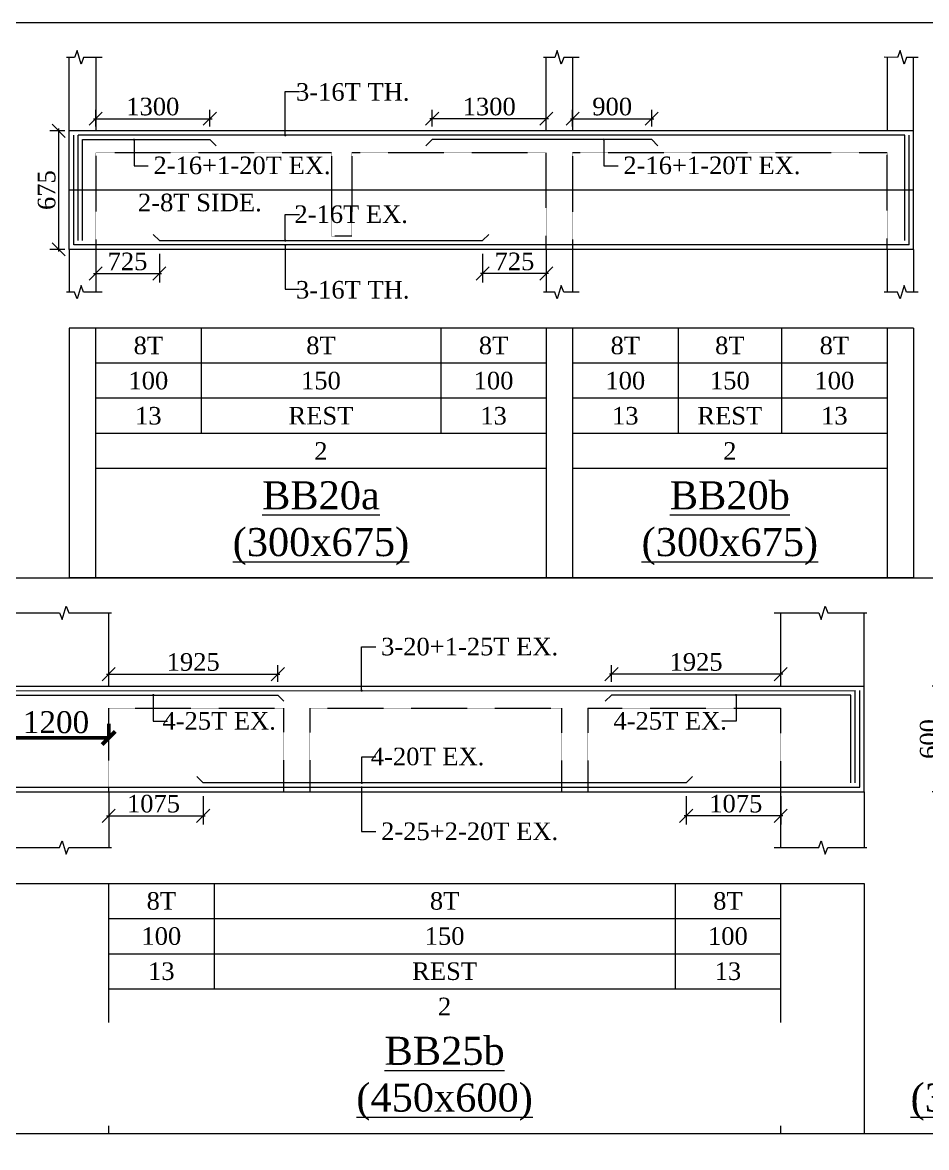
# Model space of a CAD drawing. Header units: inches. Extents: x 11017527 to 11245450, y -2821070 to -2693013.
# Drawn here: x 11135067 to 11145358, y -2706170 to -2693363 of the extents above; entities that cross this region are included whole.
import ezdxf
from ezdxf.enums import TextEntityAlignment as Align

# ---------------------------------------------------------------- set-up
doc = ezdxf.new("R2010")
doc.units = ezdxf.units.IN
doc.header["$LTSCALE"] = 0.5
doc.header["$MEASUREMENT"] = 0
doc.linetypes.add('HIDDEN', pattern=[9.525, 6.35, -3.175])
doc.layers.get('0').update_dxf_attribs({"lineweight": 0})
for name, color, linetype, lineweight in [('ARCHITECTURE   (comments)', 1, 'Continuous', 53), ('S-CUT OUT LINE', 9, 'Continuous', 9), ('S-DIM L.S.', 4, 'Continuous', 9), ('S-L.S.SECTION', 5, 'Continuous', 9), ('S-L.S.SLAB LINE', 8, 'HIDDEN', 5), ('S-L.S.STEEL', 6, 'Continuous', 15), ('S-SECTION MARK', 7, 'Continuous', 0), ('S-SHEET', 251, 'Continuous', 0), ('S-TEXT', 7, 'Continuous', 0), ('S-TEXT L.S. BEAM NO.', 30, 'Continuous', 5), ('S-TEXT. L.S.', 7, 'Continuous', 13)]:
    doc.layers.add(name, color=color, linetype=linetype, lineweight=lineweight)
doc.styles.add('135', font='arial.ttf', dxfattribs={"width": 0.8, "height": 135})
doc.styles.get("Standard").update_dxf_attribs({"font": 'times.ttf'})
doc.styles.add('TEXT', font='times.ttf')
doc.dimstyles.new('75', dxfattribs={"dimtxt": 135, "dimasz": 90, "dimexe": 0.1, "dimexo": 0.03, "dimgap": 0.09, "dimtad": 1, "dimdec": 0, "dimzin": 0, "dimdsep": 46, "dimtxsty": '135', "dimblk": 'ARCHTICK', "dimcen": 0.09, "dimclrd": 256, "dimclre": 256, "dimclrt": 256, "dimadec": 0, "dimazin": 0, "dimtfac": 1, "dimtdec": 0, "dimtofl": 0, "dimtmove": 1, "dimatfit": 3, "dimldrblk": 'DOTSMALL', "dimfxl": 1, "dimtolj": 1, "dimtzin": 0, "dimlwd": -1, "dimlwe": -1, "dimarcsym": 0})
doc.dimstyles.new('DIM FOOTING', dxfattribs={"dimtxt": 250, "dimasz": 150, "dimexe": 0.18, "dimexo": 0.0625, "dimgap": 50, "dimtad": 1, "dimtoh": 1, "dimdec": 0, "dimzin": 0, "dimdsep": 46, "dimtxsty": 'Standard', "dimblk": 'OBLIQUE', "dimcen": 0.09, "dimclrd": 256, "dimclre": 256, "dimclrt": 256, "dimadec": 0, "dimazin": 0, "dimtfac": 1, "dimtdec": 0, "dimtofl": 0, "dimtmove": 0, "dimatfit": 3, "dimfxl": 1, "dimtolj": 1, "dimtzin": 0, "dimlwd": -1, "dimlwe": -1, "dimarcsym": 0})
doc.dimstyles.new('SETU_1', dxfattribs={"dimtxt": 200, "dimasz": 150, "dimexe": 100, "dimexo": 50, "dimgap": 35, "dimtad": 1, "dimdec": 0, "dimzin": 0, "dimdsep": 46, "dimtxsty": 'Standard', "dimblk": 'OBLIQUE', "dimcen": 150, "dimdle": 25, "dimclrd": 4, "dimclre": 7, "dimclrt": 256, "dimadec": 0, "dimazin": 0, "dimtfac": 1, "dimtdec": 0, "dimtofl": 0, "dimtmove": 1, "dimatfit": 3, "dimfxl": 1, "dimtolj": 1, "dimtzin": 0, "dimlwd": -1, "dimlwe": 5, "dimarcsym": 1})

# ---------------------------------------------------------------- blocks, each defined once
blk = doc.blocks.new('_Oblique')
at = {"color": 0, "linetype": 'ByBlock', "lineweight": -2}
blk.add_line((-0.5, -0.5), (0.5, 0.5), dxfattribs=at)
blk = doc.blocks.new('*D561')
at = {"layer": 'S-DIM L.S.', "color": 7, "lineweight": 5, "transparency": 16777216}
for p, q in [((11135550, -2694596), (11135379, -2694596)), ((11135550, -2695946), (11135379, -2695946))]:
    blk.add_line(p, q, dxfattribs=at)
at = {"layer": 'S-DIM L.S.', "color": 6, "transparency": 16777216}
blk.add_line((11135479, -2695971), (11135479, -2694571), dxfattribs=at)
at = {"layer": 'S-DIM L.S.', "color": 6, "transparency": 16777216, "xscale": 150, "yscale": 150, "zscale": 150}
for p, rotation in [((11135479, -2694596), 90), ((11135479, -2695946), 270)]:
    blk.add_blockref('_Oblique', p, dxfattribs=dict(at, rotation=rotation))
at = {"layer": 'S-DIM L.S.', "transparency": 16777216, "insert": (11135342, -2695271), "char_height": 200, "attachment_point": 5, "rotation": 90, "style": 'TEXT'}
blk.add_mtext('\\A1;675', dxfattribs=at)
blk = doc.blocks.new('*D562')
at = {"layer": 'S-DIM L.S.', "color": 7, "lineweight": 5, "transparency": 16777216}
for p, q in [((11141330, -2694546), (11141330, -2694358)), ((11142230, -2694546), (11142230, -2694358))]:
    blk.add_line(p, q, dxfattribs=at)
at = {"layer": 'S-DIM L.S.', "color": 7, "transparency": 16777216}
blk.add_line((11141305, -2694458), (11142255, -2694458), dxfattribs=at)
at = {"layer": 'S-DIM L.S.', "color": 7, "transparency": 16777216, "xscale": 150, "yscale": 150, "zscale": 150, "rotation": 180}
blk.add_blockref('_Oblique', (11141330, -2694458), dxfattribs=at)
at = {"layer": 'S-DIM L.S.', "color": 7, "transparency": 16777216, "xscale": 150, "yscale": 150, "zscale": 150}
blk.add_blockref('_Oblique', (11142230, -2694458), dxfattribs=at)
at = {"layer": 'S-DIM L.S.', "transparency": 16777216, "insert": (11141780, -2694321), "char_height": 200, "attachment_point": 5, "style": 'TEXT'}
blk.add_mtext('\\A1;900', dxfattribs=at)
blk = doc.blocks.new('*D563')
at = {"layer": 'S-DIM L.S.', "color": 7, "lineweight": 5, "transparency": 16777216}
for p, q in [((11135900, -2694546), (11135900, -2694358)), ((11137200, -2694546), (11137200, -2694358))]:
    blk.add_line(p, q, dxfattribs=at)
at = {"layer": 'S-DIM L.S.', "color": 7, "transparency": 16777216}
blk.add_line((11135875, -2694458), (11137225, -2694458), dxfattribs=at)
at = {"layer": 'S-DIM L.S.', "color": 7, "transparency": 16777216, "xscale": 150, "yscale": 150, "zscale": 150, "rotation": 180}
blk.add_blockref('_Oblique', (11135900, -2694458), dxfattribs=at)
at = {"layer": 'S-DIM L.S.', "color": 7, "transparency": 16777216, "xscale": 150, "yscale": 150, "zscale": 150}
blk.add_blockref('_Oblique', (11137200, -2694458), dxfattribs=at)
at = {"layer": 'S-DIM L.S.', "transparency": 16777216, "insert": (11136550, -2694321), "char_height": 200, "attachment_point": 5, "style": 'TEXT'}
blk.add_mtext('\\A1;1300', dxfattribs=at)
blk = doc.blocks.new('*D564')
at = {"layer": 'S-DIM L.S.', "color": 7, "lineweight": 5, "transparency": 16777216}
for p, q in [((11135900, -2695996), (11135900, -2696321)), ((11136625, -2695996), (11136625, -2696321))]:
    blk.add_line(p, q, dxfattribs=at)
at = {"layer": 'S-DIM L.S.', "color": 7, "transparency": 16777216}
blk.add_line((11135875, -2696221), (11136650, -2696221), dxfattribs=at)
at = {"layer": 'S-DIM L.S.', "color": 7, "transparency": 16777216, "xscale": 150, "yscale": 150, "zscale": 150, "rotation": 180}
blk.add_blockref('_Oblique', (11135900, -2696221), dxfattribs=at)
at = {"layer": 'S-DIM L.S.', "color": 7, "transparency": 16777216, "xscale": 150, "yscale": 150, "zscale": 150}
blk.add_blockref('_Oblique', (11136625, -2696221), dxfattribs=at)
at = {"layer": 'S-DIM L.S.', "transparency": 16777216, "insert": (11136262, -2696084), "char_height": 200, "attachment_point": 5, "style": 'TEXT'}
blk.add_mtext('\\A1;725', dxfattribs=at)
blk = doc.blocks.new('*D565')
at = {"layer": 'S-DIM L.S.', "color": 7, "lineweight": 5, "transparency": 16777216}
for p, q in [((11139730, -2694546), (11139730, -2694358)), ((11141030, -2694546), (11141030, -2694358))]:
    blk.add_line(p, q, dxfattribs=at)
at = {"layer": 'S-DIM L.S.', "color": 7, "transparency": 16777216}
blk.add_line((11141055, -2694458), (11139705, -2694458), dxfattribs=at)
at = {"layer": 'S-DIM L.S.', "color": 7, "transparency": 16777216, "xscale": 150, "yscale": 150, "zscale": 150, "rotation": 180}
blk.add_blockref('_Oblique', (11139730, -2694458), dxfattribs=at)
at = {"layer": 'S-DIM L.S.', "color": 7, "transparency": 16777216, "xscale": 150, "yscale": 150, "zscale": 150}
blk.add_blockref('_Oblique', (11141030, -2694458), dxfattribs=at)
at = {"layer": 'S-DIM L.S.', "transparency": 16777216, "insert": (11140380, -2694321), "char_height": 200, "attachment_point": 5, "style": 'TEXT'}
blk.add_mtext('\\A1;1300', dxfattribs=at)
blk = doc.blocks.new('*D566')
at = {"layer": 'S-DIM L.S.', "color": 7, "lineweight": 5, "transparency": 16777216}
for p, q in [((11140305, -2695996), (11140305, -2696321)), ((11141030, -2695996), (11141030, -2696321))]:
    blk.add_line(p, q, dxfattribs=at)
at = {"layer": 'S-DIM L.S.', "color": 7, "transparency": 16777216}
blk.add_line((11141055, -2696221), (11140280, -2696221), dxfattribs=at)
at = {"layer": 'S-DIM L.S.', "color": 7, "transparency": 16777216, "xscale": 150, "yscale": 150, "zscale": 150, "rotation": 180}
blk.add_blockref('_Oblique', (11140305, -2696221), dxfattribs=at)
at = {"layer": 'S-DIM L.S.', "color": 7, "transparency": 16777216, "xscale": 150, "yscale": 150, "zscale": 150}
blk.add_blockref('_Oblique', (11141030, -2696221), dxfattribs=at)
at = {"layer": 'S-DIM L.S.', "transparency": 16777216, "insert": (11140667, -2696084), "char_height": 200, "attachment_point": 5, "style": 'TEXT'}
blk.add_mtext('\\A1;725', dxfattribs=at)
blk = doc.blocks.new('_ArchTick')
at = {"color": 0, "linetype": 'ByBlock', "const_width": 0.15}
blk.add_lwpolyline([(-0.5, -0.5), (0.5, 0.5)], dxfattribs=at)
blk = doc.blocks.new('*D585')
at = {"layer": 'S-DIM L.S.', "color": 7, "lineweight": 5, "transparency": 16777216}
for p, q in [((11141773, -2700870), (11141773, -2700681)), ((11143698, -2700870), (11143698, -2700681))]:
    blk.add_line(p, q, dxfattribs=at)
at = {"layer": 'S-DIM L.S.', "color": 7, "transparency": 16777216}
blk.add_line((11143723, -2700781), (11141748, -2700781), dxfattribs=at)
at = {"layer": 'S-DIM L.S.', "color": 7, "transparency": 16777216, "xscale": 150, "yscale": 150, "zscale": 150, "rotation": 180}
blk.add_blockref('_Oblique', (11141773, -2700781), dxfattribs=at)
at = {"layer": 'S-DIM L.S.', "color": 7, "transparency": 16777216, "xscale": 150, "yscale": 150, "zscale": 150}
blk.add_blockref('_Oblique', (11143698, -2700781), dxfattribs=at)
at = {"layer": 'S-DIM L.S.', "transparency": 16777216, "insert": (11142735, -2700644), "char_height": 200, "attachment_point": 5, "style": 'TEXT'}
blk.add_mtext('\\A1;1925', dxfattribs=at)
blk = doc.blocks.new('*D586')
at = {"layer": 'S-DIM L.S.', "color": 7, "lineweight": 5, "transparency": 16777216}
for p, q in [((11142623, -2702170), (11142623, -2702494)), ((11143698, -2702170), (11143698, -2702494))]:
    blk.add_line(p, q, dxfattribs=at)
at = {"layer": 'S-DIM L.S.', "color": 7, "transparency": 16777216}
blk.add_line((11143723, -2702394), (11142598, -2702394), dxfattribs=at)
at = {"layer": 'S-DIM L.S.', "color": 7, "transparency": 16777216, "xscale": 150, "yscale": 150, "zscale": 150, "rotation": 180}
blk.add_blockref('_Oblique', (11142623, -2702394), dxfattribs=at)
at = {"layer": 'S-DIM L.S.', "color": 7, "transparency": 16777216, "xscale": 150, "yscale": 150, "zscale": 150}
blk.add_blockref('_Oblique', (11143698, -2702394), dxfattribs=at)
at = {"layer": 'S-DIM L.S.', "transparency": 16777216, "insert": (11143187, -2702257), "char_height": 200, "attachment_point": 5, "style": 'TEXT'}
blk.add_mtext('\\A1;1075', dxfattribs=at)
blk = doc.blocks.new('*D587')
at = {"layer": 'S-DIM L.S.', "color": 7, "lineweight": 5, "transparency": 16777216}
for p, q in [((11136048, -2700870), (11136048, -2700681)), ((11137973, -2700870), (11137973, -2700681))]:
    blk.add_line(p, q, dxfattribs=at)
at = {"layer": 'S-DIM L.S.', "color": 7, "transparency": 16777216}
blk.add_line((11136023, -2700781), (11137998, -2700781), dxfattribs=at)
at = {"layer": 'S-DIM L.S.', "color": 7, "transparency": 16777216, "xscale": 150, "yscale": 150, "zscale": 150, "rotation": 180}
blk.add_blockref('_Oblique', (11136048, -2700781), dxfattribs=at)
at = {"layer": 'S-DIM L.S.', "color": 7, "transparency": 16777216, "xscale": 150, "yscale": 150, "zscale": 150}
blk.add_blockref('_Oblique', (11137973, -2700781), dxfattribs=at)
at = {"layer": 'S-DIM L.S.', "transparency": 16777216, "insert": (11137010, -2700644), "char_height": 200, "attachment_point": 5, "style": 'TEXT'}
blk.add_mtext('\\A1;1925', dxfattribs=at)
blk = doc.blocks.new('*D588')
at = {"layer": 'S-DIM L.S.', "color": 7, "lineweight": 5, "transparency": 16777216}
for p, q in [((11136048, -2702170), (11136048, -2702494)), ((11137123, -2702170), (11137123, -2702494))]:
    blk.add_line(p, q, dxfattribs=at)
at = {"layer": 'S-DIM L.S.', "color": 7, "transparency": 16777216}
blk.add_line((11136023, -2702394), (11137148, -2702394), dxfattribs=at)
at = {"layer": 'S-DIM L.S.', "color": 7, "transparency": 16777216, "xscale": 150, "yscale": 150, "zscale": 150, "rotation": 180}
blk.add_blockref('_Oblique', (11136048, -2702394), dxfattribs=at)
at = {"layer": 'S-DIM L.S.', "color": 7, "transparency": 16777216, "xscale": 150, "yscale": 150, "zscale": 150}
blk.add_blockref('_Oblique', (11137123, -2702394), dxfattribs=at)
at = {"layer": 'S-DIM L.S.', "transparency": 16777216, "insert": (11136558, -2702257), "char_height": 200, "attachment_point": 5, "style": 'TEXT'}
blk.add_mtext('\\A1;1075', dxfattribs=at)
blk = doc.blocks.new('*D589')
at = {"layer": 'S-DIM L.S.', "color": 7, "lineweight": 5, "transparency": 16777216}
for p, q in [((11145592, -2700920), (11145422, -2700920)), ((11145592, -2702120), (11145422, -2702120))]:
    blk.add_line(p, q, dxfattribs=at)
at = {"layer": 'S-DIM L.S.', "color": 6, "transparency": 16777216}
blk.add_line((11145522, -2702145), (11145522, -2700895), dxfattribs=at)
at = {"layer": 'S-DIM L.S.', "color": 6, "transparency": 16777216, "xscale": 150, "yscale": 150, "zscale": 150}
for p, rotation in [((11145522, -2700920), 90), ((11145522, -2702120), 270)]:
    blk.add_blockref('_Oblique', p, dxfattribs=dict(at, rotation=rotation))
at = {"layer": 'S-DIM L.S.', "transparency": 16777216, "insert": (11145385, -2701520), "char_height": 200, "attachment_point": 5, "rotation": 90, "style": 'TEXT'}
blk.add_mtext('\\A1;600', dxfattribs=at)
blk = doc.blocks.new('*D685')
at = {"layer": 'ARCHITECTURE   (comments)', "transparency": 16777216}
for p, q in [((11134848, -2701349), (11134848, -2701508)), ((11136048, -2701349), (11136048, -2701508)), ((11134848, -2701508), (11136048, -2701508))]:
    blk.add_line(p, q, dxfattribs=at)
at = {"layer": 'ARCHITECTURE   (comments)', "transparency": 16777216, "xscale": 150, "yscale": 150, "zscale": 150, "rotation": 180}
blk.add_blockref('_Oblique', (11134848, -2701508), dxfattribs=at)
at = {"layer": 'ARCHITECTURE   (comments)', "transparency": 16777216, "xscale": 150, "yscale": 150, "zscale": 150}
blk.add_blockref('_Oblique', (11136048, -2701508), dxfattribs=at)
at = {"layer": 'ARCHITECTURE   (comments)', "transparency": 16777216, "insert": (11135448, -2701330), "char_height": 250, "attachment_point": 5}
blk.add_mtext('\\A1;1200', dxfattribs=at)

msp = doc.modelspace()

# ---------------------------------------------------------------- linework, layer by layer
at = {"layer": 'S-CUT OUT LINE'}
for points, elevation in [([(11135974.825, -2693759.506), (11135762.589, -2693759.506), (11135734.619, -2693836.354), (11135687.942, -2693682.658), (11135659.972, -2693759.506), (11135567.305, -2693759.506)], 0.029), ([(11141404.825, -2693759.513), (11141228.19, -2693759.513), (11141200.219, -2693836.361), (11141153.543, -2693682.666), (11141125.572, -2693759.513), (11140997.305, -2693759.513)], 0.006), ([(11145265.157, -2693759.506), (11145131.692, -2693759.506), (11145103.722, -2693836.354), (11145057.045, -2693682.658), (11145029.075, -2693759.506), (11144877.301, -2693759.396)], 0.029), ([(11135974.825, -2696432.275), (11135762.589, -2696432.275), (11135734.619, -2696355.428), (11135687.942, -2696509.123), (11135659.972, -2696432.275), (11135567.305, -2696432.275)], 0.029), ([(11141404.825, -2696432.283), (11141228.19, -2696432.283), (11141200.219, -2696355.435), (11141153.543, -2696509.13), (11141125.572, -2696432.283), (11140997.305, -2696432.283)], 0.006), ([(11145265.157, -2696432.275), (11145131.692, -2696432.275), (11145103.722, -2696355.428), (11145057.045, -2696509.123), (11145029.075, -2696432.275), (11144877.301, -2696432.166)], 0.029), ([(11134772.705, -2700083.164), (11135489.713, -2700083.164), (11135517.683, -2700160.012), (11135564.36, -2700006.316), (11135592.331, -2700083.164), (11136080.224, -2700083.164)], 0.011), ([(11143622.705, -2700083.168), (11144131.493, -2700083.168), (11144159.463, -2700160.016), (11144206.14, -2700006.321), (11144234.111, -2700083.168), (11144680.224, -2700083.159)], 0.011), ([(11134772.705, -2702755.933), (11135489.713, -2702755.933), (11135517.683, -2702679.085), (11135564.36, -2702832.781), (11135592.331, -2702755.933), (11136080.224, -2702755.933)], 0.011), ([(11143622.705, -2702755.938), (11144131.493, -2702755.938), (11144159.463, -2702679.09), (11144206.14, -2702832.785), (11144234.111, -2702755.938), (11144680.224, -2702755.929)], 0.011)]:
    msp.add_lwpolyline(points, dxfattribs=dict(at, elevation=elevation))
at = {"layer": 'S-L.S.SECTION', "color": 1}
for p, q in [((11135599.825, -2694595.891, 0.026), (11135599.825, -2693759.506, 0.026)), ((11135899.825, -2693759.506, 0.043), (11135899.825, -2694595.891, 0.043)), ((11141029.825, -2694595.898, 0.026), (11141029.825, -2693759.513, 0.026)), ((11141329.825, -2693759.513, 0.016), (11141329.825, -2694595.898, 0.016)), ((11144909.825, -2693759.396, 0.026), (11144909.825, -2694595.781, 0.026)), ((11145209.825, -2694595.891, 0.026), (11145209.825, -2693759.506, 0.026)), ((11135599.825, -2695945.883, 0.076), (11135599.825, -2696432.275, 0.026)), ((11135899.825, -2695945.883, 0.094), (11135899.825, -2696432.275, 0.043)), ((11141029.825, -2695945.891, 0.076), (11141029.825, -2696432.283, 0.026)), ((11141329.825, -2695945.891, 0.066), (11141329.825, -2696432.283, 0.016)), ((11144909.825, -2695945.774, 0.076), (11144909.825, -2696432.166, 0.026)), ((11145209.825, -2695945.883, 0.076), (11145209.825, -2696432.275, 0.026)), ((11136047.705, -2700919.549, 0.006), (11136047.705, -2700083.164, 0.006)), ((11143697.705, -2700083.168, 0.025), (11143697.705, -2700919.553, 0.025)), ((11144647.705, -2700919.544, 0.02), (11144647.705, -2700083.159, 0.02)), ((11136047.705, -2702119.549, 0.006), (11136047.705, -2702755.933, 0.006)), ((11143697.705, -2702119.553, 0.025), (11143697.705, -2702755.938, 0.025)), ((11144647.705, -2702119.544, 0.02), (11144647.705, -2702755.929, 0.02))]:
    msp.add_line(p, q, dxfattribs=at)
at = {"layer": 'S-L.S.SECTION', "color": 5}
for p, q in [((11145209.825, -2694595.891, 0.01), (11135599.825, -2694595.891, 0.029)), ((11135599.825, -2695945.883, 0.059), (11135599.825, -2694595.891, 0.009)), ((11145209.825, -2695945.883, 0.076), (11145209.825, -2694595.891, 0.026)), ((11145209.825, -2695945.883, 0.061), (11135599.825, -2695945.883, 0.079)), ((11131377.705, -2700919.651, 0.004), (11144647.705, -2700919.544, 0.023)), ((11144647.705, -2702119.544, 0.003), (11144647.705, -2700919.544, 0.003)), ((11131377.705, -2702119.651, 0.004), (11144647.705, -2702119.544, 0.023))]:
    msp.add_line(p, q, dxfattribs=at)
at = {"layer": 'S-L.S.SLAB LINE', "linetype": 'HIDDEN', "ltscale": 0.8}
for p, q in [((11138584.825, -2694845.901, 0.029), (11135899.825, -2694845.905, 0.042)), ((11135899.825, -2694845.905, 0.035), (11135899.825, -2695945.883, 0.076)), ((11138584.825, -2694845.901, 0.026), (11138584.825, -2695795.891, 0.026)), ((11141029.825, -2694845.897, 0.017), (11138814.825, -2694845.901, 0.027)), ((11138814.825, -2694845.901, 0.026), (11138814.825, -2695795.891, 0.026)), ((11141029.825, -2695945.891, 0.076), (11141029.825, -2694845.897, 0.035)), ((11144909.82, -2694845.892, -0.002), (11141329.825, -2694845.897, 0.015)), ((11141329.825, -2694845.897, 0.008), (11141329.825, -2695945.891, 0.049)), ((11144909.82, -2695945.774, 0.076), (11144909.82, -2694845.892, 0.035)), ((11138814.825, -2695795.891, 0.023), (11138584.825, -2695795.891, 0.023)), ((11136047.705, -2701169.619, 0.007), (11138036.371, -2701169.605, 0.014)), ((11136047.705, -2702119.549, 0.006), (11136047.705, -2701169.619, 0.006)), ((11138036.371, -2701169.605, 0.02), (11138036.371, -2702119.597, 0.02)), ((11138336.371, -2701169.603, 0.015), (11141203.038, -2701169.583, 0.025)), ((11138336.371, -2701169.603, 0.02), (11138336.371, -2702119.595, 0.02)), ((11141203.038, -2701169.583, 0.02), (11141203.038, -2702119.572, 0.02)), ((11141503.038, -2701169.581, 0.026), (11143697.705, -2701169.565, 0.034)), ((11141503.038, -2701169.581, 0.02), (11141503.038, -2702119.569, 0.02)), ((11143697.705, -2701169.565, 0.008), (11143697.705, -2702119.553, 0.008))]:
    msp.add_line(p, q, dxfattribs=at)
at = {"layer": 'S-L.S.STEEL', "color": 1}
for p, q in [((11135649.825, -2695895.883, 0.059), (11135649.825, -2694645.891, 0.009)), ((11145109.825, -2694645.891, 0.01), (11135699.825, -2694645.891, 0.029)), ((11135699.825, -2695845.883, 0.059), (11135699.825, -2694645.891, 0.009)), ((11145109.825, -2695845.883, 0.076), (11145109.825, -2694645.891, 0.026)), ((11145159.825, -2695895.883, 0.076), (11145159.825, -2694645.891, 0.026)), ((11145209.825, -2695270.891, 0.01), (11135599.825, -2695270.891, 0.029)), ((11145159.825, -2695895.883, 0.061), (11135649.825, -2695895.883, 0.079)), ((11131477.705, -2700969.651, 0.004), (11144547.705, -2700969.544, 0.023)), ((11144547.705, -2702019.544, 0.003), (11144547.705, -2700969.544, 0.003)), ((11144597.705, -2702069.544, 0.003), (11144597.705, -2700969.544, 0.003)), ((11131427.705, -2702069.651, 0.004), (11144597.705, -2702069.544, 0.023))]:
    msp.add_line(p, q, dxfattribs=at)
at = {"layer": 'S-L.S.STEEL'}
for p, q in [((11135749.825, -2694695.891, 0.083), (11137199.825, -2694695.891, -0.024)), ((11135749.825, -2695845.883, 0.059), (11135749.825, -2694695.891, 0.009)), ((11137199.825, -2694695.891, 0.026), (11137270.833, -2694766.899, 0.026)), ((11139729.817, -2694695.898, 0.026), (11139658.816, -2694766.899, 0.026)), ((11142229.825, -2694695.898, 0.015), (11139729.817, -2694695.898, -0.029)), ((11142229.825, -2694695.898, 0.028), (11142300.833, -2694766.907, 0.028)), ((11136624.825, -2695845.884, 0.076), (11136553.816, -2695774.875, 0.076)), ((11140304.818, -2695845.89, 0.076), (11140375.833, -2695774.875, 0.076)), ((11136624.825, -2695845.884, 0.056), (11140304.818, -2695845.89, 0.075)), ((11134047.705, -2701019.549, 0.02), (11137972.7, -2701019.549, -0.07)), ((11137972.7, -2701019.549, 0.008), (11138043.713, -2701090.562, 0.008)), ((11141772.705, -2701019.553, 0.008), (11141701.696, -2701090.562, 0.008)), ((11144497.705, -2701019.544, 0.077), (11141772.705, -2701019.553, -0.042)), ((11144497.705, -2702019.544, 0.003), (11144497.705, -2701019.544, 0.003)), ((11137122.701, -2702019.549, 0.029), (11137051.696, -2701948.544, 0.029)), ((11142622.705, -2702019.553, 0.029), (11142693.713, -2701948.544, 0.029)), ((11142622.705, -2702019.553, 0.008), (11137122.701, -2702019.549, 0.007))]:
    msp.add_line(p, q, dxfattribs=at)
at = {"layer": 'S-SHEET'}
for p, q in [((11145209.271, -2696840.891, 0.009), (11135599.271, -2696840.891, 0.029)), ((11135599.271, -2696840.891, 0.009), (11135599.271, -2699686.678, 0.009)), ((11135599.271, -2696840.891, 0.021), (11135599.271, -2699686.678, 0.021)), ((11135899.271, -2696840.891, 0.009), (11135899.271, -2699686.678, 0.009)), ((11137099.271, -2696840.829, 0.009), (11137099.271, -2698040.844, 0.009)), ((11139829.271, -2696840.829, 0.009), (11139829.271, -2698040.844, 0.009)), ((11141029.271, -2696840.898, 0.009), (11141029.271, -2699686.685, 0.009)), ((11141329.271, -2696840.898, 0.003), (11141329.271, -2699686.685, 0.003)), ((11142529.271, -2696840.829, 0.009), (11142529.271, -2698040.844, 0.009)), ((11143709.271, -2696840.712, 0.009), (11143709.271, -2698040.727, 0.009)), ((11144909.271, -2696840.781, 0.009), (11144909.271, -2699686.568, 0.009)), ((11145209.271, -2696840.891, 0.009), (11145209.271, -2699686.678, 0.009)), ((11141029.271, -2697240.898, 0.026), (11135899.271, -2697240.891, 0.019)), ((11144909.271, -2697240.781, 0.026), (11141329.271, -2697240.898, 0.015)), ((11141029.271, -2697640.898, 0.026), (11135899.271, -2697640.891, 0.019)), ((11144909.271, -2697640.781, 0.026), (11141329.271, -2697640.898, 0.015)), ((11141029.271, -2698040.898, 0.026), (11135899.271, -2698040.891, 0.019)), ((11144909.271, -2698040.781, 0.026), (11141329.271, -2698040.898, 0.015)), ((11141029.271, -2698440.898, 0.026), (11135899.271, -2698440.891, 0.019)), ((11144909.271, -2698440.781, 0.026), (11141329.271, -2698440.898, 0.015)), ((11122595.882, -2699686.678, 0.001), (11180275.872, -2699686.678, 0.001)), ((11145209.271, -2699686.678, 0.009), (11135599.271, -2699686.678, 0.029)), ((11131377.151, -2703164.651, 0.003), (11144647.151, -2703164.544, 0.023)), ((11136047.151, -2703164.549, -0.011), (11136047.151, -2706010.336, -0.011)), ((11137247.151, -2703164.547, 0.021), (11137247.151, -2704364.562, 0.021)), ((11142497.151, -2703164.653, -0.017), (11142497.151, -2704364.668, -0.017)), ((11143697.151, -2703164.553, -0.009), (11143697.151, -2706010.34, -0.009)), ((11144647.151, -2703164.544, 0.003), (11144647.151, -2706010.331, 0.003)), ((11144647.151, -2703164.544, 0.015), (11144647.151, -2706010.331, 0.015)), ((11136047.151, -2703564.549, 0.006), (11143697.151, -2703564.553, 0.002)), ((11136047.151, -2703964.549, 0.006), (11143697.151, -2703964.553, 0.002)), ((11136047.151, -2704364.549, 0.006), (11143697.151, -2704364.553, 0.002)), ((11136047.151, -2704764.549, 0.006), (11143697.151, -2704764.553, 0.002)), ((11122595.882, -2706010.44, -0.001), (11180275.872, -2706010.44, -0.001)), ((11131377.151, -2706010.438, 0.003), (11144647.151, -2706010.331, 0.023))]:
    msp.add_line(p, q, dxfattribs=at)
msp.add_lwpolyline([(11180275.872, -2740705.393), (11122595.882, -2740705.393), (11122595.882, -2693362.917), (11180275.872, -2693362.917)], close=True, dxfattribs=at)

# ---------------------------------------------------------------- texts
at = {"layer": 'S-TEXT', "char_height": 200, "attachment_point": 5, "style": 'TEXT'}
for s, insert, width in [('8T', (11136499.271, -2697040.838, 0.008), 1200), ('8T', (11138464.271, -2697040.845, 0.007), 2730), ('8T', (11140429.271, -2697040.838, 0.008), 1200), ('8T', (11141929.271, -2697040.838, 0.008), 1200), ('8T', (11143119.271, -2697040.856, 0.014), 1180), ('8T', (11144309.271, -2697040.721, 0.008), 1200), ('\\pxt9.000002;100', (11136499.271, -2697440.838, 0.009), 1200), ('\\pxt9.000002;150', (11138464.271, -2697440.861, 0.008), 2730), ('\\pxt9.000002;100', (11140429.271, -2697440.838, 0.009), 1200), ('\\pxt9.000002;100', (11141929.271, -2697440.838, 0.009), 1200), ('\\pxt9.000002;150', (11143119.271, -2697440.841, 0.015), 1180), ('\\pxt9.000002;100', (11144309.271, -2697440.721, 0.009), 1200), ('13', (11136499.271, -2697840.838, 0.01), 1200), ('REST', (11138464.271, -2697840.861, 0.008), 2730), ('13', (11140429.271, -2697840.838, 0.01), 1200), ('13', (11141929.271, -2697840.838, 0.01), 1200), ('REST', (11143119.271, -2697840.794, 0.008), 1180), ('13', (11144309.271, -2697840.721, 0.009), 1200), ('2', (11138464.271, -2698240.876, 0.009), 5130), ('2', (11143119.271, -2698240.821, 0.018), 3580), ('8T', (11136647.151, -2703364.556, 0.021), 1200), ('8T', (11139872.151, -2703364.586, -0.001), 5250), ('8T', (11143097.151, -2703364.662, -0.017), 1200), ('\\pxt9.000002;100', (11136647.151, -2703764.556, 0.022), 1200), ('\\pxt9.000002;150', (11139872.151, -2703764.519, 0.016), 5250), ('\\pxt9.000002;100', (11143097.151, -2703764.662, -0.016), 1200), ('13', (11136647.151, -2704164.556, 0.022), 1200), ('REST', (11139872.151, -2704164.534, 0.016), 5250), ('13', (11143097.151, -2704164.662, -0.016), 1200), ('2', (11139872.151, -2704564.536, 0.012), 7650)]:
    msp.add_mtext(s, dxfattribs=dict(at, insert=insert, width=width))
at = {"layer": 'S-TEXT L.S. BEAM NO.', "linetype": 'ByBlock', "char_height": 319.2745, "attachment_point": 5, "style": 'TEXT'}
for s, insert, width in [('{\\LBB20a\\P(300x675)}', (11138464.271, -2699063.77, 0.006), 5130), ('{\\LBB20b\\P(300x675)}', (11143119.271, -2699063.715, 0.015), 3580), ('{\\LBB26a\\P(300x600)}', (11146181.934, -2705387.423, 0), 1080)]:
    msp.add_mtext(s, dxfattribs=dict(at, insert=insert, width=width))
at = {"layer": 'S-TEXT. L.S.', "style": 'TEXT'}
for s, p in [('3-16T TH.', (11138826.371, -2694252.696, -0.016)), ('2-8T SIDE.', (11137085.737, -2695511.874, -0.02)), ('2-16T EX.', (11138808.239, -2695645.024, 0.059)), ('3-16T TH.', (11138826.371, -2696505.366, 0.059)), ('4-25T EX.', (11137305.197, -2701413.07, -0.038)), ('4-25T EX.', (11142440.212, -2701413.07, -0.038)), ('4-20T EX.', (11139678.332, -2701818.791, -0.034))]:
    msp.add_text(s, height=200, dxfattribs=at).set_placement(p, align=Align.CENTER)
for s, p in [('2-16+1-20T EX.', (11136557.737, -2695089.31, -0.02)), ('2-16+1-20T EX.', (11141906.938, -2695089.31, -0.02)), ('3-20+1-25T EX.', (11139149.021, -2700567.775, -0.066)), ('2-25+2-20T EX.', (11139149.021, -2702670.452, -0.066))]:
    msp.add_text(s, height=200, dxfattribs=at).set_placement(p)

# ---------------------------------------------------------------- dimensions: what is measured, and where the dimension line sits
at = {"layer": 'ARCHITECTURE   (comments)'}
dim = msp.add_linear_dim(base=(11136047.705, -2701507.5), p1=(11134847.705, -2701348.5, 0.004), p2=(11136047.705, -2701348.5, 0.006), dimstyle='DIM FOOTING', override={"dimarcsym": 1}, dxfattribs=at)
dim.commit()
dim.dimension.update_dxf_attribs({"geometry": '*D685', "text_midpoint": (11135447.705, -2701330.337)})
at = {"layer": 'S-DIM L.S.'}
for base, p1, p2, picture, middle in [((11137199.825, -2694457.739, 0.026), (11135899.825, -2694595.891, 0.026), (11137199.825, -2694595.891, 0.026), '*D563', (11136549.825, -2694321.009, 0.026)), ((11142229.825, -2694457.746, 0.049), (11141329.825, -2694595.898, 0.033), (11142229.825, -2694595.898, 0.028), '*D562', (11141779.825, -2694320.728, 0.049)), ((11137972.705, -2700781.401, 0.008), (11136047.705, -2700919.553, 0.008), (11137972.705, -2700919.553, 0.008), '*D587', (11137010.205, -2700644.383, 0.008))]:
    dim = msp.add_linear_dim(base=base, p1=p1, p2=p2, dimstyle='SETU_1', override={"dimtxsty": 'TEXT', "dimblk": 'Oblique', "dimclrd": 7, "dimarcsym": 1}, dxfattribs=at)
    dim.commit()
    dim.dimension.update_dxf_attribs({"geometry": picture, "text_midpoint": middle})
for base, p1, p2, picture, middle in [((11139729.825, -2694457.739, 0.026), (11141029.825, -2694595.891, 0.026), (11139729.825, -2694595.891, 0.026), '*D565', (11140379.825, -2694321.009, 0.026)), ((11141772.705, -2700781.401, 0.008), (11143697.705, -2700919.553, 0.008), (11141772.705, -2700919.553, 0.008), '*D585', (11142735.205, -2700644.383, 0.008))]:
    dim = msp.add_linear_dim(base=base, p1=p1, p2=p2, angle=180, dimstyle='SETU_1', override={"dimtxsty": 'TEXT', "dimblk": 'Oblique', "dimclrd": 7, "dimarcsym": 1}, dxfattribs=at)
    dim.commit()
    dim.dimension.update_dxf_attribs({"geometry": picture, "text_midpoint": middle})
at = {"layer": 'S-DIM L.S.', "color": 7}
for base, p1, p2, picture, middle in [((11135478.911, -2694595.891, 0.009), (11135599.825, -2695945.883, 0.059), (11135599.825, -2694595.891, 0.009), '*D561', (11135341.892, -2695270.887, 0.009)), ((11145521.574, -2700919.544, -0.017), (11145642.487, -2702119.544, -0.017), (11145642.487, -2700919.544, -0.017), '*D589', (11145384.843, -2701519.544, -0.017))]:
    dim = msp.add_linear_dim(base=base, p1=p1, p2=p2, angle=90, dimstyle='SETU_1', override={"dimlfac": 0.5, "dimtxsty": 'TEXT', "dimclrd": 6, "dimarcsym": 1}, dxfattribs=at)
    dim.commit()
    dim.dimension.update_dxf_attribs({"geometry": picture, "text_midpoint": middle})
at = {"layer": 'S-DIM L.S.'}
for base, p1, p2, picture, middle in [((11136624.825, -2696220.62, 0.076), (11135899.825, -2695945.883, 0.076), (11136624.825, -2695945.884, 0.076), '*D564', (11136262.325, -2696220.62, 0.076)), ((11137122.705, -2702394.29, 0.008), (11136047.705, -2702119.553, 0.008), (11137122.705, -2702119.553, 0.029), '*D588', (11136558.007, -2702394.29, 0.008))]:
    dim = msp.add_linear_dim(base=base, p1=p1, p2=p2, dimstyle='SETU_1', override={"dimtxsty": 'TEXT', "dimblk": 'Oblique', "dimclrd": 7, "dimarcsym": 1}, dxfattribs=at)
    dim.commit()
    dim.dimension.update_dxf_attribs({"geometry": picture, "text_midpoint": middle, "dimtype": 160})
for base, p1, p2, picture, middle in [((11140304.825, -2696220.62, 0.076), (11141029.825, -2695945.883, 0.076), (11140304.825, -2695945.884, 0.076), '*D566', (11140667.325, -2696220.62, 0.076)), ((11142622.705, -2702394.29, 0.008), (11143697.705, -2702119.553, 0.008), (11142622.705, -2702119.553, 0.029), '*D586', (11143187.402, -2702394.29, 0.008))]:
    dim = msp.add_linear_dim(base=base, p1=p1, p2=p2, angle=180, dimstyle='SETU_1', override={"dimtxsty": 'TEXT', "dimblk": 'Oblique', "dimclrd": 7, "dimarcsym": 1}, dxfattribs=at)
    dim.commit()
    dim.dimension.update_dxf_attribs({"geometry": picture, "text_midpoint": middle, "dimtype": 160})

# ---------------------------------------------------------------- leaders
at = {"layer": 'S-SECTION MARK'}
for points in [[(11138058.895, -2694645.891, -0.019), (11138058.895, -2694147.902, -0.019), (11138220.396, -2694147.902, -0.019)], [(11136336.393, -2694695.921, 0.009), (11136336.393, -2694993.196, 0.009), (11136497.894, -2694993.196, 0.009)], [(11141685.594, -2694695.921, 0.009), (11141685.594, -2694993.196, 0.009), (11141847.094, -2694993.196, 0.009)], [(11138058.895, -2695845.884, 0.056), (11138058.895, -2695548.608, 0.056), (11138220.396, -2695548.608, 0.056)], [(11138058.895, -2695895.884, 0.056), (11138058.895, -2696400.572, 0.056), (11138220.396, -2696400.572, 0.056)], [(11138927.677, -2700969.651, -0.037), (11138927.677, -2700471.662, -0.037), (11139089.178, -2700471.662, -0.037)], [(11136555.853, -2701019.681, -0.009), (11136555.853, -2701316.956, -0.009), (11136717.353, -2701316.956, -0.009)], [(11143189.556, -2701019.681, -0.009), (11143189.556, -2701316.956, -0.009), (11143028.056, -2701316.956, -0.009)], [(11138928.988, -2702019.651, -0.037), (11138928.988, -2701722.375, -0.037), (11139090.489, -2701722.375, -0.037)], [(11138927.677, -2702069.651, -0.037), (11138927.677, -2702574.338, -0.037), (11139089.178, -2702574.338, -0.037)]]:
    msp.add_leader(points, dimstyle='75', override={"dimasz": 100, "dimclrd": 7}, dxfattribs=at)

# ---------------------------------------------------------------- next in the draw order: texts
at = {"layer": 'S-TEXT L.S. BEAM NO.', "color": 7, "linetype": 'ByBlock', "insert": (11139872.151, -2705387.427, 0.01), "char_height": 319.2745, "width": 7650, "attachment_point": 5, "style": 'TEXT', "bg_fill": 2}
msp.add_mtext('{\\LBB25b\\P(450x600)}', dxfattribs=at)

doc.saveas('drawing.dxf')
